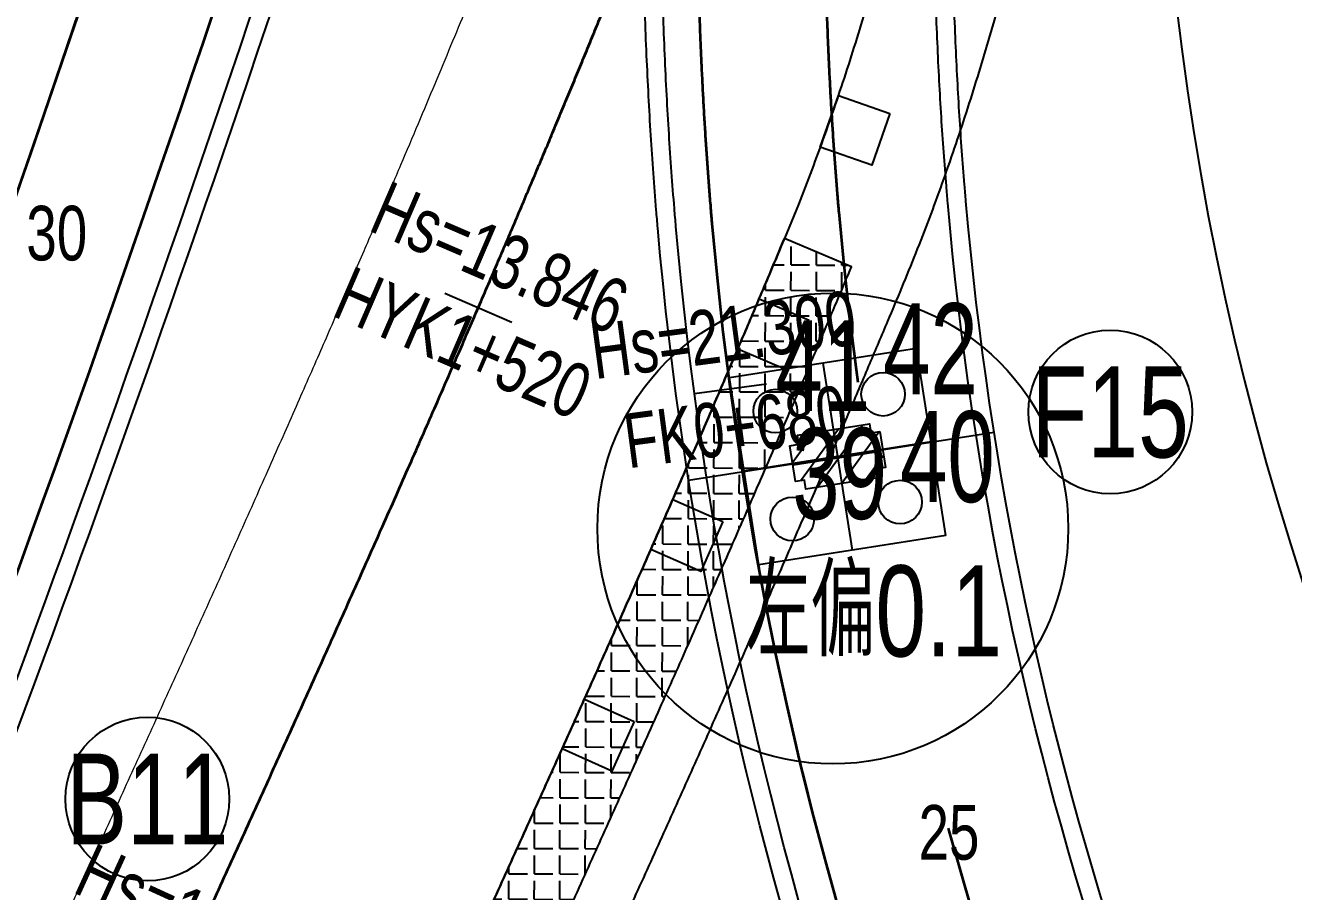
# Model space of a CAD drawing. Extents: x 0 to 558779, y 0 to 2762081.
# Drawn here: x 519957.03 to 519991.89, y 2757747.26 to 2757771.06 of the extents above; entities that cross this region are included whole.
import ezdxf
from ezdxf.enums import TextEntityAlignment as Align

# ---------------------------------------------------------------- set-up
doc = ezdxf.new("R2010")
doc.units = 0
doc.header["$LTSCALE"] = 20
doc.linetypes.add('CENTER', pattern=[2, 1.25, -0.25, 0.25, -0.25])
doc.linetypes.add('HIDDEN', pattern=[0.375, 0.25, -0.125])
for name, color, linetype in [('B-标线', 8, 'Continuous'), ('DL-中心线', 10, 'Continuous'), ('DL-人行道边线', 1, 'Continuous'), ('DL-树池', 110, 'Continuous'), ('DL-非机动车道边线', 6, 'Continuous'), ('FD-公交车站', 11, 'Continuous'), ('L-洛秀互通匝道边线', 140, 'Continuous'), ('L-辅路绿化带', 3, 'Continuous'), ('QL-分孔线', 4, 'Continuous'), ('QL-墩号', 6, 'Continuous'), ('QL-桥墩', 191, 'Continuous'), ('QL-桥跨数值', 6, 'Continuous'), ('XW_B', 7, 'Continuous'), ('XW_F', 7, 'Continuous'), ('XW_HY-海江大道右辅路', 7, 'Continuous'), ('YD-G2', 96, 'Continuous'), ('桩号-F', 7, 'Continuous'), ('桩号-HY-海江大道右辅路', 7, 'Continuous'), ('设计高-F', 7, 'Continuous'), ('设计高-HY-海江大道右辅路', 7, 'Continuous'), ('设计高-地面高-F', 7, 'Continuous'), ('设计高-地面高-HY-海江大道右辅路', 7, 'Continuous')]:
    doc.layers.add(name, color=color, linetype=linetype)
doc.layers.add('偏心', color=4, linetype='Continuous', plot=False)
doc.layers.add('坐标标注', color=6, linetype='Continuous', plot=False)
doc.styles.get("Standard").update_dxf_attribs({"font": 'fsdb_e.shx', "width": 0.7, "bigfont": 'hzdx.shx'})
pattern_1 = [(0, (0, 0), (0, 6.985), [5.08, -1.905]), (90, (0, 0), (-6.985, 4e-16), [5.08, -1.905])]

# ---------------------------------------------------------------- blocks, each defined once
blk = doc.blocks.new('shuchi01')
at = {"layer": 'DL-树池', "color": 3}
blk.add_lwpolyline([(-0.75, 1.5), (0.75, 1.5), (0.75, 0), (-0.75, 0)], close=True, dxfattribs=at)
blk = doc.blocks.new('(9-2)8.5m花瓶墩双排桩4根1.2')
h = blk.add_hatch()
h.set_pattern_fill('ANGLE', color=256)
h.set_pattern_definition(pattern_1)
h.paths.add_polyline_path([(-1.250000000000007, -0.5000000002329471), (-1.249999999999985, 0.4999999997671694), (-0.9999999999999928, 0.4999999997671694), (-0.9999999999999928, 0.7499999997671694), (1.000000000000007, 0.7499999997671694), (1.000000000000007, 0.4999999997671694), (1.250000000000007, 0.4999999997671694), (1.249999999999985, -0.5000000002328308), (0.9999999999999856, -0.5000000002328308), (0.9999999999999856, -0.7500000002328308), (-1.000000000000014, -0.7500000002329471), (-1.000000000000014, -0.5000000002329471)])
h = blk.add_hatch()
h.set_pattern_fill('ANGLE', color=256)
h.set_pattern_definition(pattern_1)
h.paths.add_polyline_path([(-1.250000000000007, -0.5000000002329471), (-1.249999999999985, 0.4999999997671694), (-0.9999999999999928, 0.4999999997671694), (-0.9999999999999928, 0.7499999997671694), (1.000000000000007, 0.7499999997671694), (1.000000000000007, 0.4999999997671694), (1.250000000000007, 0.4999999997671694), (1.249999999999985, -0.5000000002328308), (0.9999999999999856, -0.5000000002328308), (0.9999999999999856, -0.7500000002328308), (-1.000000000000014, -0.7500000002329471), (-1.000000000000014, -0.5000000002329471)])
h = blk.add_hatch()
h.set_pattern_fill('ANSI31', color=3, scale=0.15)
h.set_pattern_definition([(45, (0, 0), (-0.3367596045400932, 0.3367596045400933), [])])
h.paths.add_polyline_path([(-1.250000000000007, -0.5000000002329471), (-1.249999999999985, 0.4999999997671694), (-0.9999999999999928, 0.4999999997671694), (-0.9999999999999928, 0.7499999997671694), (1.000000000000007, 0.7499999997671694), (1.000000000000007, 0.4999999997671694), (1.250000000000007, 0.4999999997671694), (1.249999999999985, -0.5000000002328308), (0.9999999999999856, -0.5000000002328308), (0.9999999999999856, -0.7500000002328308), (-1.000000000000014, -0.7500000002329471), (-1.000000000000014, -0.5000000002329471)])
at = {"layer": 'QL-桥墩', "color": 1}
for p, q in [((-2.599999999802093, 2.59999999962747), (2.599999999976716, 2.59999999962747)), ((-2.599999999802093, 2.59999999962747), (-2.599999999802093, -2.600000000093132)), ((2.599999999976716, 2.59999999962747), (2.600000000034924, -2.600000000093132)), ((-2.599999999802093, -2.600000000093132), (2.600000000034924, -2.600000000093132))]:
    blk.add_line(p, q, dxfattribs=at)
at = {"layer": 'QL-桥墩', "color": 3, "linetype": 'CENTER'}
for p, q in [((0, 2.59999999962747), (0, -2.59999999962747)), ((-2.600000000093132, -4.656613e-10), (2.600000000093132, 0))]:
    blk.add_line(p, q, dxfattribs=at)
at = {"layer": 'QL-桥墩', "color": 1}
blk.add_lwpolyline([(-1.250000000000007, -0.5000000002329471), (-1.249999999999985, 0.4999999997671694), (-0.9999999999999928, 0.4999999997671694), (-0.9999999999999928, 0.7499999997671694), (1.000000000000007, 0.7499999997671694), (1.000000000000007, 0.4999999997671694), (1.250000000000007, 0.4999999997671694), (1.249999999999985, -0.5000000002328308), (0.9999999999999856, -0.5000000002328308), (0.9999999999999856, -0.7500000002328308), (-1.000000000000014, -0.7500000002328308), (-1.000000000000014, -0.5000000002329471)], close=True, dxfattribs=at)
at = {"layer": 'QL-桥墩', "color": 3, "ltscale": 0.1}
for centre in [(-1.500000000174622, 1.5), (1.499999999941792, 1.499999999534338), (-1.499999999941792, -1.5), (1.500000000116415, -1.5)]:
    blk.add_circle(centre, 0.6000000000008185, dxfattribs=at)

msp = doc.modelspace()

# ---------------------------------------------------------------- hatches: boundary and pattern name
at = {"layer": 'FD-公交车站'}
h = msp.add_hatch(dxfattribs=at)
h.set_pattern_fill('ANGLE', color=256, scale=0.1, angle=-0.2364279104251564, style=0)
h.set_pattern_definition([(359.7635720895748, (0, 0), (0.0028823139883414, 0.6984940531357963), [0.508, -0.1904999999999999]), (89.76357208957486, (0, 0), (-0.6984940531357963, 0.0028823139883414), [0.508, -0.1904999999999999])])
edge = h.paths.add_edge_path()
edge.add_line((519963.5075623024, 2757733.048620047), (519965.3262684288, 2757732.216569553))
edge.add_arc((522763.1381805263, 2756452.20903124), 3076.714285339623, 155.4116691403551, 155.4157598638226, ccw=False)
edge.add_arc((523885.4999454962, 2755938.628170929), 4311.000002483107, 155.3858801570898, 155.4116691525015, ccw=False)
edge.add_arc((526503.80440172, 2754739.094205258), 7190.999995586779, 155.3704067479524, 155.3858801451968, ccw=False)
edge.add_arc((539593.7065007893, 2748737.889063462), 21590.99999965439, 155.3652489457414, 155.3704067448233, ccw=False)
edge.add_arc((508179.8375707919, 2763143.47718665), 12968.40002919441, 335.364676047043, 335.3732723788465)
edge.add_arc((516033.4135240956, 2759543.396939591), 4328.999989864437, 335.3732721919207, 335.3990611873267)
edge.add_arc((517604.5617242862, 2758824.037990564), 2601.000000134114, 335.3990611953692, 335.4420428543798)
edge.add_arc((518278.1420431986, 2758516.246510708), 1860.428571372748, 335.4420428484036, 335.5022171710227)
edge.add_arc((518652.5327109765, 2758345.64434994), 1448.9999999558, 335.5022171714418, 335.5795841576763)
edge.add_arc((518890.9276966565, 2758237.401146706), 1187.181818303672, 335.5795841544559, 335.6741438042728)
edge.add_arc((519056.0938301411, 2758162.736028755), 1005.923076476098, 335.6741438040091, 335.7858961174331)
edge.add_arc((519177.3222252028, 2758108.217954963), 873.0000004536813, 335.7858961222321, 335.9148410992579)
edge.add_arc((519270.1198829116, 2758066.736399926), 771.3529410546256, 335.9148411069443, 336.0609787476012)
edge.add_arc((519341.8072867625, 2758034.908646832), 692.9176828175031, 336.0611178554539, 336.2158518278977)
edge.add_arc((519396.549460025, 2758010.779956891), 633.0937811931051, 336.216067481209, 336.3708014536734)
edge.add_arc((519439.0874764916, 2757992.168005952), 586.6622449274854, 336.3709559987832, 336.5256899712286)
edge.add_arc((519473.3838763816, 2757977.272578409), 549.2708447693086, 336.5258057288419, 336.6805397013411)
edge.add_arc((519501.8071963224, 2757965.019230615), 518.3187907516898, 336.6806296622849, 336.8353636347541)
edge.add_arc((519525.8696870464, 2757954.722937549), 492.1459592209198, 336.8354355191707, 336.990169491594)
edge.add_arc((519546.588510741, 2757945.923599057), 469.6360055793393, 336.9902283307466, 337.1449623032281)
edge.add_arc((519564.676396568, 2757938.299281156), 450.0068986969565, 337.1450112641593, 337.2711163073359)
edge.add_line((519979.73730349, 2757764.429639124), (519977.892616628, 2757765.202381242))
edge.add_arc((519564.6771124261, 2757938.298980314), 448.0061221934542, 337.1450113782456, 337.2711164214571, ccw=False)
edge.add_arc((519546.5892112024, 2757945.923302703), 467.6352450066392, 336.99022845666366, 337.14496242913685, ccw=False)
edge.add_arc((519525.8705419032, 2757954.722573162), 490.1450299438106, 336.83543566419524, 336.99016963665747, ccw=False)
edge.add_arc((519501.8082647951, 2757965.018771778), 516.3176279263297, 336.6806298326317, 336.83536380508866, ccw=False)
edge.add_arc((519473.3852495247, 2757977.271984235), 547.2693485876061, 336.5258059452939, 336.6805399178145, ccw=False)
edge.add_arc((519439.0893077105, 2757992.167207756), 584.6602473110842, 336.3709562625983, 336.5256902350607, ccw=False)
edge.add_arc((519396.5520122722, 2758010.778836233), 631.0909937520044, 336.2160678189217, 336.3708017913645, ccw=False)
edge.add_arc((519341.8089309834, 2758034.90791949), 690.9158849065013, 336.0611180602128, 336.2158520326553, ccw=False)
edge.add_arc((519270.1198827447, 2758066.736399916), 769.3529412028079, 335.91484111270313, 336.0609787533394, ccw=False)
edge.add_arc((519177.3222254229, 2758108.21795494), 871.0000002436168, 335.7858961176775, 335.9148410946986, ccw=False)
edge.add_arc((519056.0938301342, 2758162.736028769), 1003.923076488541, 335.6741438033926, 335.7858961168226, ccw=False)
edge.add_arc((518890.9276969186, 2758237.401146697), 1185.181818061184, 335.579584149618, 335.67414379943955, ccw=False)
edge.add_arc((518652.5327109665, 2758345.644349919), 1446.999999956082, 335.50221717237343, 335.5795841586094, ccw=False)
edge.add_arc((518278.1420427277, 2758516.246510759), 1858.428571822357, 335.44204285299304, 335.50221717561453, ccw=False)
edge.add_arc((517604.5617249215, 2758824.037990363), 2598.999999472712, 335.3990611935811, 335.44204285259167, ccw=False)
edge.add_arc((516033.4135106204, 2759543.396945613), 4327.000004623387, 335.3732721937016, 335.3990611891081, ccw=False)
edge.add_arc((508179.7164078373, 2763143.532737943), 12966.53331988309, 335.36467600615765, 335.3732723379602, ccw=False)
edge.add_arc((539593.7065001715, 2748737.889061468), 21592.99999992391, 155.3652489402488, 155.3704067393302)
edge.add_arc((526503.8044018835, 2754739.094205184), 7192.999995766475, 155.3704067479572, 155.3858801452037)
edge.add_arc((523885.4999445872, 2755938.628171591), 4313.000001380948, 155.3858801600588, 155.4116691554749)
edge.add_arc((522763.138181406, 2756452.209033162), 3078.714285339814, 155.4116691796953, 155.4157599031693)

# ---------------------------------------------------------------- linework, layer by layer
at = {"layer": 'B-标线', "linetype": 'HIDDEN', "lineweight": 35, "ltscale": 5, "flags": 128}
for points in [[(520609.6655267543, 2757632.942386146), (520351.860715672, 2757657.356657926, 0.0142954931674204), (520266.2910289073, 2757662.997860127), (520121.2049930767, 2757668.403500205, -0.0003858024882772), (520115.6533972667, 2757668.613202279, -0.0011574079242256), (520110.1024795331, 2757668.840037702, -0.0019290147383579), (520104.5530765753, 2757669.101133095, -0.0027006238494708), (520099.0063422267, 2757669.413599177, -0.0034722361763719), (520093.4639056846, 2757669.794516697, -0.004243852637884), (520087.9280291903, 2757670.26091504, -0.0050154741528497), (520082.4017647275, 2757670.829741073, -0.0057871016401356), (520076.8891090991, 2757671.517815843, -0.0065587360186369), (520071.3951564812, 2757672.341776764, -0.0069445560792568), (520066.1996699292, 2757673.265194466, -0.0069445560792568), (520061.4839543831, 2757674.239366822, -0.0069445560792568), (520057.145816241, 2757675.26207025, -0.0069445560792568), (520053.116621802, 2757676.33098242, -0.0069445560792568), (520049.3477218264, 2757677.44382767, -0.0069445560792568), (520045.8032062448, 2757678.598425422, -0.0069445560792568), (520042.4557171294, 2757679.792701573, -0.0069445560792568), (520039.2838764889, 2757681.024685468, -0.0069445560792568), (520036.2706274535, 2757682.292501594, -0.0069445560792568), (520033.4021213161, 2757683.594359822, -0.0069445560792568), (520030.6669458304, 2757684.928545804, -0.0069445560792568), (520028.0555750342, 2757686.293412147, -0.0069445560792568), (520025.5599675548, 2757687.687370587, -0.0034722361763719), (520024.3533928118, 2757688.394777471, -0.2411716790377774), (519975.9078850426, 2757765.623604524, -0.0012152783760594), (519975.8665642704, 2757766.111391615, -0.0024305603418171), (519975.7894022681, 2757767.108924404, -0.0024305603418171), (519975.7198663742, 2757768.137896793, -0.0024305603418171), (519975.6583859861, 2757769.201280887, -0.0024305603418171), (519975.605452934, 2757770.302577425, -0.0024305603418171), (519975.5616367919, 2757771.445956139, -0.0024305603418171), (519975.5276055686, 2757772.636447924, -0.0024305603418171), (519975.5041543424, 2757773.880214289, -0.0024305603418171), (519975.4922459954, 2757775.184935856, -0.0024305603418171), (519975.493071088, 2757776.560391213, -0.0024305603418171), (519975.5081394032, 2757778.019354284, -0.0024305603418171), (519975.5394268429, 2757779.579054773, -0.0024305603418171), (519975.5896259424, 2757781.263704881, -0.0024305603418171), (519975.6626083313, 2757783.10923305, -0.0022955287234048), (519975.7578202559, 2757785.051338175, -0.0020254657327883), (519975.8698121279, 2757786.99254948, -0.0017554030376208), (519975.9964796569, 2757788.932859764, -0.001485340598509), (519976.1357206035, 2757790.872309435, -0.0012152783760594), (519976.2854349636, 2757792.81097969, -0.0009452163308787), (519976.4435249318, 2757794.748985688, -0.0006751544235736), (519976.6078946816, 2757796.686469747, -0.0004050926147512), (519976.7764499998, 2757798.623594541, -0.0001350308650182), (519976.9470978088, 2757800.560536312, -2.25051440367e-05), (519977.118152467, 2757802.497442221, -6.75154322014e-05), (519977.2895558447, 2757804.434317296, -0.0001125257206395), (519977.4616566448, 2757806.371130516, -0.0001575360095337), (519977.6348035365, 2757808.307850482, -0.0002025462990661), (519977.8093451386, 2757810.24444523, -0.0002475565894192), (519977.9856300011, 2757812.180882045, -0.0002925668807754), (519978.1640065873, 2757814.117127267, -0.0003375771733171), (519978.3448232545, 2757816.053146108, -0.0003825874672265), (519978.5284282338, 2757817.988902465, -0.0004050926147512), (519978.7057290286, 2757819.827350507, -0.0004050926147512), (519978.8702415201, 2757821.504706562, -0.0004050926147512), (519979.0250333045, 2757823.057028262, -0.0004050926147512), (519979.1721601392, 2757824.508637816, -0.0004050926147512), (519979.3130768965, 2757825.876861144, -0.0004050926147512), (519979.4488563536, 2757827.174558009, -0.0004050926147512), (519979.580315327, 2757828.411584736, -0.0004050926147512), (519979.70809198, 2757829.595693177, -0.0004050926147512), (519979.8326955652, 2757830.733110739, -0.0004050926147512), (519979.9545397215, 2757831.828929741, -0.0004050926147512), (519980.0739655126, 2757832.887377538, -0.0004050926147512), (519980.1912578159, 2757833.912009216, -0.0004050926147512), (519980.3066572624, 2757834.905848376, -0.0002025462990661), (519980.3637124954, 2757835.3920467, -0.0425986576840793), (520000.8749505544, 2757935.361123581)], [(520609.9955025319, 2757636.426796568), (520352.1906914495, 2757660.841068348, 0.0142954931674129), (520266.4213420827, 2757666.495433354), (520121.335306252, 2757671.901073432, -0.0003858024882766), (520115.7882082409, 2757672.11060503, -0.001157407924223), (520110.2534806839, 2757672.33677885, -0.0019290147383588), (520104.7310539899, 2757672.596605029, -0.0027006238494536), (520099.2220682497, 2757672.906944605, -0.0034722361763907), (520093.7281280264, 2757673.284529097, -0.004243852637915), (520088.2514546544, 2757673.745939569, -0.0050154741528559), (520082.7950360333, 2757674.307576274, -0.0057871016401582), (520077.3627732975, 2757674.985616619, -0.0065587360187149), (520071.9596235064, 2757675.795959297, -0.0069445560793792), (520066.8599427767, 2757676.702350233, -0.0069445560792417), (520062.2395694713, 2757677.656828723, -0.0069445560792471), (520057.9961511051, 2757678.657203623, -0.0069445560792128), (520054.0609956497, 2757679.701169067, -0.0069445560794058), (520050.3853894883, 2757680.786468217, -0.0069445560792802), (520046.9333554728, 2757681.910941494, -0.006944556079088), (520043.6774674433, 2757683.072537876, -0.0069445560793514), (520040.5962788172, 2757684.269311814, -0.0069445560788217), (520037.6726642282, 2757685.499414888, -0.0069445560794904), (520034.8927068451, 2757686.761086016, -0.0069445560793021), (520032.2449268635, 2757688.05264181, -0.0069445560789575), (520029.7197314632, 2757689.372467746, -0.0069445560788701), (520027.3090132219, 2757690.719010284, -0.0034722361763119), (520026.1445302901, 2757691.401740479, -0.2411716790375909), (519979.3946643127, 2757765.927529387, -0.0012152783755956), (519979.3547813876, 2757766.398343427, -0.0024305603412875), (519979.2802488825, 2757767.361886686, -0.0024305603425808), (519979.2130076527, 2757768.35690366, -0.0024305603420985), (519979.1534916897, 2757769.386310939, -0.0024305603416005), (519979.1021926242, 2757770.453612323, -0.0024305603412006), (519979.0596798571, 2757771.56298056, -0.0024305603415051), (519979.0266212499, 2757772.7194495, -0.0024305603415742), (519979.0038117561, 2757773.929183516, -0.0024305603418798), (519978.9922141512, 2757775.199865946, -0.0024305603421658), (519978.993018899, 2757776.541277879, -0.0024305603422102), (519979.0077356843, 2757777.966195378, -0.0024305603414892), (519979.0383402842, 2757779.491849666, -0.0024305603420934), (519979.0875250347, 2757781.142453328, -0.0024305603419975), (519979.1591611854, 2757782.953932895, -0.0022955287237497), (519979.252798102, 2757784.863908574, -0.0020254657330813), (519979.3631567591, 2757786.776810548, -0.0017554030374892), (519979.4882233513, 2757788.692597465, -0.0014853405983559), (519979.6259751935, 2757790.611305799, -0.0012152783758832), (519979.7743795529, 2757792.533012689, -0.0009452163309786), (519979.931393631, 2757794.45782948, -0.0006751544236636), (519980.0949643612, 2757796.385895214, -0.000405092614799), (519980.2630280596, 2757798.317370061, -0.0001350308650087), (519980.433509961, 2757800.252428695, -2.25051440357e-05), (519980.6045692415, 2757802.189386911, -6.7515432189e-05), (519980.7758892982, 2757804.12532045, -0.0001125257206332), (519980.9478506647, 2757806.060564492, -0.0001575360095229), (519981.1208011631, 2757807.995087716, -0.0002025462990549), (519981.2950882254, 2757809.928858263, -0.0002475565894369), (519981.4710588762, 2757811.861843559, -0.0002925668807583), (519981.6490597156, 2757813.794010115, -0.0003375771733136), (519981.8294368978, 2757815.725323356, -0.0003825874672698), (519982.0125361133, 2757817.65574742, -0.0004050926147197), (519982.1892920032, 2757819.48854525, -0.0004050926148263), (519982.3532501515, 2757821.160249201, -0.0004050926148144), (519982.5074786498, 2757822.706921968, -0.0004050926147488), (519982.6540331807, 2757824.152884921, -0.0004050926147412), (519982.7943685761, 2757825.515463521, -0.0004050926147867), (519982.9295575893, 2757826.807517265, -0.0004050926147415), (519983.0604170223, 2757828.038902311, -0.0004050926147371), (519983.1875850297, 2757829.217370408, -0.0004050926147824), (519983.3115708579, 2757830.349148895, -0.0004050926147083), (519983.4327881422, 2757831.439330045, -0.0004050926146768), (519983.5515779444, 2757832.492141186, -0.0004050926146908), (519983.6682251405, 2757833.511137387, -0.0004050926147577), (519983.7829703609, 2757834.499342237, -0.0002025462990344), (519983.8396938712, 2757834.982713736, -0.0425986576840995), (520004.231282652, 2757934.368634362, -0.0425986576840995)]]:
    msp.add_lwpolyline(points, format="xyb", dxfattribs=at)
at = {"layer": 'B-标线', "lineweight": 35, "flags": 128}
for points in [[(519860.7566485584, 2757530.995236532, 0.0434382827488778), (519909.9122014295, 2757644.363115183, -0.0210821950738556), (519939.5820597885, 2757722.133353791, 0.054969024401623), (519981.8948120178, 2757860.488835324, -0.0251421008642026), (519996.0672290034, 2757919.102699965)], [(519857.6779090053, 2757532.659977581, 0.0434382827488476), (519906.5924237154, 2757645.471752151, -0.0210821950738416), (519936.367441066, 2757723.517632111, 0.0549690244016316), (519978.4558074881, 2757861.139410333, -0.0251421008642374)], [(519863.8353881118, 2757529.330495483, 0.0434382827489078), (519913.2319791437, 2757643.254478215, -0.0210821950738697), (519942.796678511, 2757720.749075471, 0.0460083429799406), (519980.5089303465, 2757836.614403626, 0.0460083429799406)]]:
    msp.add_lwpolyline(points, format="xyb", dxfattribs=at)
at = {"layer": 'DL-中心线', "linetype": 'CENTER', "lineweight": 35, "ltscale": 5, "flags": 128}
for points in [[(519363.5273810544, 2756865.284840869, -0.064030503402998), (519480.7438330442, 2757085.351303598, -0.0528812578532705), (519557.500512398, 2757172.344059772), (519677.8405108926, 2757282.703608969, 0.0308214522595387), (519737.6746401221, 2757344.779759813, -0.0161285652514949), (519785.3897440073, 2757397.284793174, 0.1076188396310951), (519897.596453659, 2757578.066884262), (519932.4024111663, 2757676.128120687, -0.014927610241384), (519945.3856673033, 2757709.510518174, -0.0002025462990661), (519945.5768338203, 2757709.961183763, -0.0004050926147512), (519945.9686640429, 2757710.88178269, -0.0004050926147512), (519946.3740963722, 2757711.830071774, -0.0004050926147512), (519946.7944188536, 2757712.808797103, -0.0004050926147512), (519947.2311442526, 2757713.821188436, -0.0004050926147512), (519947.686069386, 2757714.871087425, -0.0004050926147512), (519948.1613562953, 2757715.963123151, -0.0004050926147512), (519948.6596459816, 2757717.102958214, -0.0004050926147512), (519949.1842222628, 2757718.297643504, -0.0004050926147512), (519949.7392557495, 2757719.556146756, -0.0004050926147512), (519950.3301817989, 2757720.890171871, -0.0004050926147512), (519950.9643151758, 2757722.315492191, -0.0004050926147512), (519951.6519127407, 2757723.854257048, -0.0004050926147512), (519952.4081629463, 2757725.539312657, -0.0003825874672265), (519953.2071173521, 2757727.312032407, -0.0003375771733171), (519954.0086242454, 2757729.083599602, -0.0002925668807754), (519954.812363202, 2757730.854155293, -0.0002475565894192), (519955.6180143396, 2757732.623841743, -0.0002025462990661), (519956.4252582435, 2757734.392802249, -0.0001575360095337), (519957.2337758892, 2757736.161180966, -0.0001125257206395), (519958.0432485664, 2757737.929122741, -6.75154322014e-05), (519958.8533578, 2757739.696772934, -2.25051440367e-05), (519959.6637852725, 2757741.46427725, 3.75085734058e-05), (519960.4741773861, 2757743.231797777, 0.0001125257206395), (519961.2840390799, 2757744.999561384, 0.0001875428691398), (519962.092839715, 2757746.767810673, 0.0002625600197509), (519962.9000482163, 2757748.536787295, 0.0003375771733171), (519963.7051328552, 2757750.306731459, 0.0004125943306828), (519964.5075610355, 2757752.077881469, 0.0004876114926923), (519965.3067990823, 2757753.850473227, 0.0005626286601899), (519966.1023120331, 2757755.624739765, 0.0006376458340199999), (519966.8935634353, 2757757.400910749, 0.0006751544235736), (519967.6407163718, 2757759.090019372, 0.0006751544235736), (519968.3183375526, 2757760.633203135, 0.0006751544235736), (519968.9416841033, 2757762.063273513, 0.0006751544235736), (519969.5210670467, 2757763.402351994, 0.0006751544235736), (519970.0638452667, 2757764.66618888, 0.0006751544235736), (519970.5754909472, 2757765.866468536, 0.0006751544235736), (519971.0602060335, 2757767.012141817, 0.0006751544235736), (519971.5213014188, 2757768.110244803, 0.0006751544235736), (519971.9614417999, 2757769.166426937, 0.0006751544235736), (519972.3828101779, 2757770.185305487, 0.0006751544235736), (519972.7872220786, 2757771.17071141, 0.0006751544235736), (519973.1762070972, 2757772.125864697, 0.0006751544235736), (519973.5510685241, 2757773.053502465, 0.0003375771733171), (519973.7335594746, 2757773.507750349, 0.0402701393381121), (519990.8888914162, 2757828.802765517, 0.0003375771733171), (519990.9955604457, 2757829.280537225, 0.0006751544235736), (519991.2115886461, 2757830.257453155, 0.0006751544235736), (519991.4315477879, 2757831.265046884, 0.0006751544235736), (519991.6559127095, 2757832.306312556, 0.0006751544235736), (519991.8852450037, 2757833.384770488, 0.0006751544235736), (519992.1202163605, 2757834.50460651, 0.0006751544235736), (519992.3616405946, 2757835.670862682, 0.0006751544235736), (519992.6105186456, 2757836.889704632, 0.0006751544235736), (519992.8681035971, 2757838.168806874, 0.0006751544235736), (519993.1359977572, 2757839.517926806, 0.0006751544235736), (519993.4163034783, 2757840.949794285, 0.0006751544235736), (519993.7118691313, 2757842.481559003, 0.0006751544235736), (519994.0267155826, 2757844.137293977, 0.0006751544235736), (519994.3668369115, 2757845.95268455, 0.0006376458340199999), (519994.7198828032, 2757847.864809218, 0.0005626286601899), (519995.0683375546, 2757849.777775994, 0.0004876114926923), (519995.4127734097, 2757851.691470573, 0.0004125943306828), (519995.7537632859, 2757853.605782262, 0.0003375771733171), (519996.0918806682, 2757855.52060347, 0.0002625600197509), (519996.4276995067, 2757857.43582919, 0.0001875428691398), (519996.7617941197, 2757859.351356482, 0.0001125257206395), (519997.0947390985, 2757861.267083962, 3.75085734058e-05), (519997.4271092152, 2757863.182911275, -2.25051440367e-05), (519997.7594410066, 2757865.098745238, -6.75154322014e-05), (519998.0921177207, 2757867.014519332, -0.0001125257206395), (519998.4254842479, 2757868.930173501, -0.0001575360095337), (519998.7598854133, 2757870.845647314, -0.0002025462990661), (519999.0956659447, 2757872.760879787, -0.0002475565894192), (519999.4331704387, 2757874.675809187, -0.0002925668807754), (519999.7727433264, 2757876.59037285, -0.0003375771733171), (520000.114728839, 2757878.504506997, -0.0003825874672265), (520000.4594709718, 2757880.418146545, -0.0004050926147512), (520000.7897985009, 2757882.235345077, -0.0004050926147512), (520001.093919315, 2757883.893083966, -0.0004050926147512), (520001.3779037707, 2757885.427038328, -0.0004050926147512), (520001.6458331448, 2757886.861273473, -0.0004050926147512), (520001.9006052216, 2757888.212933118, -0.0004050926147512), (520002.144363771, 2757889.49474238, -0.0004050926147512), (520002.3787464868, 2757890.716454837, -0.0004050926147512), (520002.6050371561, 2757891.885741888, -0.0004050926147512), (520002.8242637008, 2757893.008766592, -0.0004050926147512), (520003.0372638996, 2757894.090568884, -0.0004050926147512), (520003.2447309214, 2757895.135332826, -0.0004050926147512), (520003.4472457609, 2757896.146577258, -0.0004050926147512), (520003.6453009023, 2757897.127295091, -0.0002025462990661), (520003.7427902162, 2757897.607024123, -0.0205644065657804), (520015.5661450022, 2757945.502989494), (520034.389390304, 2758010.197369377, -0.0139814833324028), (520060.0633140378, 2758090.043763413), (520086.942384357, 2758166.257196263, 0.0147938106765208), (520122.9792987017, 2758278.960564577, -0.0147938106759421), (520159.0162130429, 2758391.663932884), (520173.5261706288, 2758432.805745641)], [(519647.6745717161, 2757568.166041617, -0.0011574079242256), (519648.227547545, 2757567.534791465, -0.0023148189493666), (519649.3487141022, 2757566.236801732, -0.0023148189493666), (519650.4919624993, 2757564.888200945, -0.0023148189493666), (519651.6597747704, 2757563.484473603, -0.0023148189493666), (519652.8550919154, 2757562.020315297, -0.0023148189493666), (519654.0814374023, 2757560.489424526, -0.0023148189493666), (519655.3430866064, 2757558.884217938, -0.0023148189493666), (519656.6453048849, 2757557.195431423, -0.0023148189493666), (519657.9946915353, 2757555.411545543, -0.0023148189493666), (519659.3996933663, 2757553.517930215, -0.0023148189493666), (519660.8714025193, 2757551.495520035, -0.0023148189493666), (519662.4248575936, 2757549.318660491, -0.0023148189493666), (519664.0812994762, 2757546.951385259, -0.0023148189493666), (519665.8724064789, 2757544.340448674, -0.0021862174748025), (519667.7331889879, 2757541.574851317, -0.0019290147383579), (519669.5711479079, 2757538.794030758, -0.0016718122571332), (519671.3890339765, 2757536.000044372, -0.0014146099970989), (519673.1896396439, 2757533.194888283, -0.0011574079242256), (519674.9757925243, 2757530.380505733, -0.0009002060044837), (519676.7503491183, 2757527.558795617, -0.000643004203844), (519678.5161887593, 2757524.731621173, -0.0003858024882772), (519680.2762077453, 2757521.900818804, -0.0001286008237542), (519682.0333136074, 2757519.068206963, 0.0002893518599271), (519683.7910264721, 2757516.235971932, 0.0008680557735882), (519685.5552899335, 2757513.407814527, 0.00144676026867), (519687.3326261748, 2757510.587857807, 0.0020254657327883), (519689.129500028, 2757507.780315357, 0.0026041725535611), (519690.952288991, 2757504.989535725, 0.0031828811186105), (519692.8072516929, 2757502.220045822, 0.0037615918155628), (519694.7004943133, 2757499.476592927, 0.0043403050320503), (519696.6379344901, 2757496.764184862, 0.0049190211557119), (519698.6252622761, 2757494.088127905, 0.0052083804288723), (519700.5641122967, 2757491.585005109, 0.0052083804288723), (519702.3806164139, 2757489.338260306, 0.0052083804288723), (519704.1049828604, 2757487.294173003, 0.0052083804288723), (519705.7572432091, 2757485.416428367, 0.0052083804288723), (519707.3514080776, 2757483.679106822, 0.0052083804288723), (519708.8976738551, 2757482.062935391, 0.0052083804288723), (519710.4036915977, 2757480.553117224, 0.0052083804288723), (519711.8753426892, 2757479.137995681, 0.0052083804288723), (519713.3172366093, 2757477.808191164, 0.0052083804288723), (519714.7330432791, 2757476.556020888, 0.0052083804288723), (519716.1257223873, 2757475.375095793, 0.0052083804288723), (519717.4976861039, 2757474.260032648, 0.0052083804288723), (519718.8509173166, 2757473.20624344, 0.0026041725535612), (519719.5210325606, 2757472.701070724, 0.2794341890542941), (519802.0833912611, 2757464.769133073, 0.0051398478917646), (519803.5696577113, 2757465.504572254, 0.008689911709733), (519806.1039781636, 2757466.847289192, 0.008689911709733), (519808.6660010595, 2757468.320938609, 0.008689911709733), (519811.2568498991, 2757469.933533752, 0.008689911709733), (519813.8781909904, 2757471.694395165, 0.008689911709733), (519816.5323910221, 2757473.614504457, 0.008689911709733), (519819.222734046, 2757475.706986669, 0.008689911709733), (519821.953727476, 2757477.987783443, 0.008689911709733), (519824.731545702, 2757480.476618202, 0.008689911709733), (519827.5646944215, 2757483.198425058, 0.008689911709733), (519830.4650448557, 2757486.185547098, 0.008689911709733), (519833.4495218603, 2757489.481281311, 0.008689911709733), (519836.5430276002, 2757493.145942628, 0.0083045890511641), (519839.6363442149, 2757497.073931083, 0.0075339510171137), (519842.6037294189, 2757501.09795057, 0.0067633219310222), (519845.4548751993, 2757505.205193287, 0.0059927008775365), (519848.2003398336, 2757509.383856539, 0.0052220869413419), (519850.8514123964, 2757513.623066955, 0.0044514792071574), (519853.419990789, 2757517.912792378, 0.0036808767597316), (519855.9184722089, 2757522.243743617, 0.0029102786838381), (519858.3596547393, 2757526.607268018, 0.0021396840642714), (519860.7566485584, 2757530.995236532, 0.0434382827488778), (519909.9122014295, 2757644.363115183, -0.0210821950738556), (519939.5820597885, 2757722.133353791, 0.054969024401623), (519981.8948120178, 2757860.488835324, -0.0251421008642026), (519996.0672290034, 2757919.102699965), (520034.6498859133, 2758049.578887823, -0.0128878505157745), (520058.477191901, 2758123.129921214)], [(520609.6655267543, 2757632.942386146), (520351.860715672, 2757657.356657926, 0.0142954931674204), (520266.2910289073, 2757662.997860127), (520121.2049930767, 2757668.403500205, -0.0003858024882772), (520115.6533972667, 2757668.613202279, -0.0011574079242256), (520110.1024795331, 2757668.840037702, -0.0019290147383579), (520104.5530765753, 2757669.101133095, -0.0027006238494708), (520099.0063422267, 2757669.413599177, -0.0034722361763719), (520093.4639056846, 2757669.794516697, -0.004243852637884), (520087.9280291903, 2757670.26091504, -0.0050154741528497), (520082.4017647275, 2757670.829741073, -0.0057871016401356), (520076.8891090991, 2757671.517815843, -0.0065587360186369), (520071.3951564812, 2757672.341776764, -0.0069445560792568), (520066.1996699292, 2757673.265194466, -0.0069445560792568), (520061.4839543831, 2757674.239366822, -0.0069445560792568), (520057.145816241, 2757675.26207025, -0.0069445560792568), (520053.116621802, 2757676.33098242, -0.0069445560792568), (520049.3477218264, 2757677.44382767, -0.0069445560792568), (520045.8032062448, 2757678.598425422, -0.0069445560792568), (520042.4557171294, 2757679.792701573, -0.0069445560792568), (520039.2838764889, 2757681.024685468, -0.0069445560792568), (520036.2706274535, 2757682.292501594, -0.0069445560792568), (520033.4021213161, 2757683.594359822, -0.0069445560792568), (520030.6669458304, 2757684.928545804, -0.0069445560792568), (520028.0555750342, 2757686.293412147, -0.0069445560792568), (520025.5599675548, 2757687.687370587, -0.0034722361763719), (520024.3533928118, 2757688.394777471, -0.2411716790377774), (519975.9078850426, 2757765.623604524, -0.0012152783760594), (519975.8665642704, 2757766.111391615, -0.0024305603418171), (519975.7894022681, 2757767.108924404, -0.0024305603418171), (519975.7198663742, 2757768.137896793, -0.0024305603418171), (519975.6583859861, 2757769.201280887, -0.0024305603418171), (519975.605452934, 2757770.302577425, -0.0024305603418171), (519975.5616367919, 2757771.445956139, -0.0024305603418171), (519975.5276055686, 2757772.636447924, -0.0024305603418171), (519975.5041543424, 2757773.880214289, -0.0024305603418171), (519975.4922459954, 2757775.184935856, -0.0024305603418171), (519975.493071088, 2757776.560391213, -0.0024305603418171), (519975.5081394032, 2757778.019354284, -0.0024305603418171), (519975.5394268429, 2757779.579054773, -0.0024305603418171), (519975.5896259424, 2757781.263704881, -0.0024305603418171), (519975.6626083313, 2757783.10923305, -0.0022955287234048), (519975.7578202559, 2757785.051338175, -0.0020254657327883), (519975.8698121279, 2757786.99254948, -0.0017554030376208), (519975.9964796569, 2757788.932859764, -0.001485340598509), (519976.1357206035, 2757790.872309435, -0.0012152783760594), (519976.2854349636, 2757792.81097969, -0.0009452163308787), (519976.4435249318, 2757794.748985688, -0.0006751544235736), (519976.6078946816, 2757796.686469747, -0.0004050926147512), (519976.7764499998, 2757798.623594541, -0.0001350308650182), (519976.9470978088, 2757800.560536312, -2.25051440367e-05), (519977.118152467, 2757802.497442221, -6.75154322014e-05), (519977.2895558447, 2757804.434317296, -0.0001125257206395), (519977.4616566448, 2757806.371130516, -0.0001575360095337), (519977.6348035365, 2757808.307850482, -0.0002025462990661), (519977.8093451386, 2757810.24444523, -0.0002475565894192), (519977.9856300011, 2757812.180882045, -0.0002925668807754), (519978.1640065873, 2757814.117127267, -0.0003375771733171), (519978.3448232545, 2757816.053146108, -0.0003825874672265), (519978.5284282338, 2757817.988902465, -0.0004050926147512), (519978.7057290286, 2757819.827350507, -0.0004050926147512), (519978.8702415201, 2757821.504706562, -0.0004050926147512), (519979.0250333045, 2757823.057028262, -0.0004050926147512), (519979.1721601392, 2757824.508637816, -0.0004050926147512), (519979.3130768965, 2757825.876861144, -0.0004050926147512), (519979.4488563536, 2757827.174558009, -0.0004050926147512), (519979.580315327, 2757828.411584736, -0.0004050926147512), (519979.70809198, 2757829.595693177, -0.0004050926147512), (519979.8326955652, 2757830.733110739, -0.0004050926147512), (519979.9545397215, 2757831.828929741, -0.0004050926147512), (519980.0739655126, 2757832.887377538, -0.0004050926147512), (519980.1912578159, 2757833.912009216, -0.0004050926147512), (519980.3066572624, 2757834.905848376, -0.0002025462990661), (519980.3637124954, 2757835.3920467, -0.0425986576840793), (520000.8749505544, 2757935.361123581)]]:
    msp.add_lwpolyline(points, format="xyb", dxfattribs=at)
at = {"layer": 'DL-人行道边线', "flags": 128}
for points in [[(519981.1208234674, 2757763.850094069, 0.0090652651408636), (519981.8779213064, 2757765.755268835, 0.0081568611037288), (519982.5706053959, 2757767.689978146, 0.0072526762541795), (519983.2051174681, 2757769.650575498, 0.006359814060111), (519983.7872636777, 2757771.632021035, 0.0054078824896017), (519984.3233047346, 2757773.629153407, 0.0044625814925005), (519984.8203316529, 2757775.638531077, 0.0035229853550925), (519985.28550438, 2757777.656873985, 0.0025870303883557), (519985.726049117, 2757779.681063383, 0.0016519676340571), (519986.1492560676, 2757781.708142717, 0.0007147415010732), (519986.5624771764, 2757783.735318491, -0.0002276404753544), (519986.9731238575, 2757785.759961106, -0.0011777294971059), (519987.3886647158, 2757787.779605666, -0.002137234290217), (519987.8166232571, 2757789.79195277, -0.00310658269956), (519988.264575591, 2757791.794869271, -0.0040844436909218), (519988.7401481245, 2757793.786389012, -0.0050672213740683), (519989.2510152488, 2757795.76471353, -0.0060485531166127), (519989.8048970167, 2757797.728212751), (519990.1003900524, 2757798.70393076)], [(519973.2657650985, 2757745.965727992, 0.0004125943307188), (519974.0753445486, 2757747.752662555, 0.0004876114926386), (519974.8830004957, 2757749.543923972, 0.0005626286601074), (519975.6881811391, 2757751.339752776, 0.0006376458340989), (519976.4903305638, 2757753.140387227, 0.0006751544234023), (519977.2489648654, 2757754.855451993, 0.0006751544236491), (519977.9380028147, 2757756.424635654, 0.000675154423762), (519978.5726912647, 2757757.880726316, 0.0006751544235713), (519979.1633429175, 2757759.245849133, 0.0006751544235406), (519979.7173175609, 2757760.535756377, 0.0006751544237590001), (519980.2400878865, 2757761.76213351, 0.0006751544236136), (519980.735856135, 2757762.933932024, 0.0005502391260677), (519981.1208198322, 2757763.850085392, 0.0005502391260677)]]:
    msp.add_lwpolyline(points, format="xyb", dxfattribs=at)
at = {"layer": 'DL-非机动车道边线', "flags": 128}
for points in [[(519986.7576706284, 2757799.741343919, 0.0066120719218139), (519986.1851880749, 2757797.804370312, 0.0056251460998409), (519985.6596995304, 2757795.851787138, 0.0046322695102425), (519985.1734628043, 2757793.885139461, 0.0036415770632372), (519984.718780201, 2757791.906141064, 0.0026581174552626), (519984.2880008446, 2757789.916673774, 0.0016843476844215), (519983.8735229985, 2757787.918786766, 0.0007206584639002), (519983.467796374, 2757785.91469584, -0.0002341148199781), (519983.0633244335, 2757783.906782675, -0.0011822205873541), (519982.6526666825, 2757781.89759405, -0.0021265608333386), (519982.228440955, 2757779.889841054, -0.0030702915539988), (519981.7833256879, 2757777.886398255, -0.0040164426802062), (519981.3100621881, 2757775.890302851, -0.0049675347194744), (519980.801456889, 2757773.904753798, -0.0059251789548328), (519980.2503835963, 2757771.933110907, -0.006870556671827), (519979.6499124827, 2757769.979166134, -0.0077688518817305), (519978.9940009448, 2757768.048010464, -0.0086774896311643), (519978.2764551885, 2757766.143499659), (519977.8926190527, 2757765.202387031)], [(519969.269889439, 2757745.634181087, 0.0003375771733641), (519970.078887684, 2757747.412729147, 0.0004125943306472), (519970.8860833776, 2757749.194402193, 0.0004876114926584), (519971.690933358, 2757750.97944039, 0.0005626286600918), (519972.4928914371, 2757752.768081773, 0.0006376458339781), (519973.2914081875, 2757754.560561734, 0.0006751544235473), (519974.0462153792, 2757756.266974479, 0.0006751544235494), (519974.7314477468, 2757757.827491525, 0.0006751544236258), (519975.3623555594, 2757759.27490875, 0.0006751544236846), (519975.9492509725, 2757760.631350115, 0.0006751544236131), (519976.4994934725, 2757761.912567235, 0.0006751544236136), (519977.0185555816, 2757763.130245205, 0.0006751544236729), (519977.5106394413, 2757764.293335305, 0.0005502371071431), (519977.8926166263, 2757765.202381239, 0.0005502371071431)]]:
    msp.add_lwpolyline(points, format="xyb", dxfattribs=at)
at = {"layer": 'FD-公交车站', "flags": 128}
msp.add_lwpolyline([(519971.8999604923, 2757746.585871344, 0.0004125943306215), (519972.7085183326, 2757748.370550971, 0.0004876114926379), (519973.5149717224, 2757750.159145293, 0.0005626286601191), (519974.3187712669, 2757751.951893775, 0.0006376458340604), (519975.119363831, 2757753.749033445, 0.0006751544235448), (519975.8763579428, 2757755.460390202, 0.0006751544236345), (519976.5637649285, 2757757.025859599, 0.0006751544235522), (519977.1968331053, 2757758.478233073, 0.0006751544237864), (519977.785874941, 2757759.839635268, 0.0006751544236552), (519978.3382500944, 2757761.125818173, 0.0006751544234549), (519978.8594311844, 2757762.348467093, 0.0006751544237093), (519979.353620409, 2757763.51653343, 0.0005502371072299), (519979.73730349, 2757764.429639124), (519977.892616628, 2757765.202381242, -0.0005502371073827), (519977.5106394429, 2757764.293335309, -0.0006751544236729), (519977.0185555839, 2757763.130245209, -0.0006751544236252), (519976.4994934749, 2757761.912567239, -0.0006751544236019), (519975.9492509754, 2757760.631350122, -0.0006751544238798), (519975.3623555631, 2757759.274908758, -0.0006751544236258), (519974.7314477516, 2757757.827491536, -0.0006751544235401), (519974.0462153821, 2757756.266974487, -0.0006751544235388), (519973.2914081874, 2757754.560561734, -0.0006376458339704), (519972.4928914372, 2757752.768081772, -0.0005626286600986), (519971.6909333581, 2757750.97944039, -0.0004876114926643), (519970.8860833776, 2757749.194402193, -0.0004125943306421), (519970.078887684, 2757747.412729148, -0.0003375771733641), (519969.269889439, 2757745.634181087, -0.0002625600197591)], format="xyb", dxfattribs=at)
at = {"layer": 'L-洛秀互通匝道边线', "flags": 128}
for points in [[(519856.3587544298, 2757533.374002525, 0.043438510238944), (519905.1696618374, 2757645.946882281, -0.021082195074247), (519934.9897473273, 2757724.110894248, 0.0549690244017581), (519976.9819484034, 2757861.418228194, -0.0251421008644555)], [(519856.7985438164, 2757533.136125878, 0.0434384873648884), (519905.6439157965, 2757645.788505571, -0.0210821950731856), (519935.4489785735, 2757723.913140202, 0.0549690244015069), (519977.4732347648, 2757861.325288907, -0.0251421008641164)], [(519864.7147530321, 2757528.854346692, 0.0434380808979069), (519914.1804870624, 2757642.937724796, -0.0210821950745318), (519943.7151410035, 2757720.353567379, 0.0354440826576562), (519974.7174903329, 2757809.1915655, 0.0354440826576562)], [(519865.1545425885, 2757528.616470359, 0.0434380585015005), (519914.6547410215, 2757642.779348086, -0.0210821950734606), (519944.1743722497, 2757720.155813334, 0.03544408265723401), (519975.2000491556, 2757809.060657201, 0.03544408265723401)], [(520027.935710063, 2757694.408678294, -0.2411715137887152), (519982.8814459725, 2757766.231426832, -0.0012151587720382), (519982.8430021478, 2757766.685250957, -0.0024304447833238), (519982.7710954967, 2757767.614848966, -0.0024305419083014), (519982.7061489312, 2757768.575910528, -0.0024305401324706), (519982.6485973934, 2757769.571340991, -0.0024305253150922), (519982.598932549, 2757770.604641786, -0.002430534573322), (519982.5577231197, 2757771.67999907, -0.0024305270854987)], [(520023.5857363812, 2757687.106094574, -0.2411719196015138), (519974.4135472615, 2757765.493394705, -0.0012153452609229), (519974.3716105003, 2757765.988455749, -0.0024306657848479), (519974.2933251477, 2757767.000511999, -0.002430577116405), (519974.2228058262, 2757768.044036707, -0.0024305787865434), (519974.1604835415, 2757769.121982293, -0.0024305924975388), (519974.1068499767, 2757770.237853584, -0.0024305802241255), (519974.0624753427, 2757771.395806869, -0.0024305880044288)], [(520023.8416298201, 2757687.535650798, -0.2411718619757924), (519974.9116615335, 2757765.536778722, -0.001215407153853), (519974.8699277337, 2757766.029442757, -0.0024306599411209), (519974.7920175212, 2757767.036649468, -0.0024305754969259), (519974.7218260089, 2757768.075323402, -0.0024305770077996), (519974.6597843565, 2757769.148415158, -0.0024305894093015), (519974.6063842415, 2757770.259429457, -0.0024305826003506), (519974.5621957261, 2757771.41252627, -0.0024305779820397)], [(520027.6798091979, 2757693.979126495, -0.2411715606300764), (519982.3833314964, 2757766.188045156, -0.0012150811413484), (519982.3446850889, 2757766.644261826, -0.0024304580185663), (519982.2724031233, 2757767.578711497, -0.0024305438441866), (519982.2071287486, 2757768.544623832, -0.002430542247499), (519982.1492965786, 2757769.544908127, -0.002430534949128), (519982.0993981731, 2757770.583068483, -0.0024305322303861), (519982.0580026504, 2757771.663282238, -0.0024305315312755)], [(519945.7896812322, 2757754.632211793, -1.35009908815e-05), (519946.5882287032, 2757756.404492207, 0.0001928715695245)]]:
    msp.add_lwpolyline(points, format="xyb", dxfattribs=at)
at = {"layer": 'L-辅路绿化带', "lineweight": 0, "flags": 128}
msp.add_lwpolyline([(519955.671784374, 2757741.155399183, -2.25051440374e-05), (519956.4823431657, 2757742.9231899, 3.75085734068e-05), (519957.2925310162, 2757744.690264908, 0.0001125257206444), (519958.1017365717, 2757746.4565963, 0.0001875428691678), (519958.9094450765, 2757748.222457908, 0.0002625600197451), (519959.7151276048, 2757749.988090398, 0.0003375771732586), (519960.5182554408, 2757751.753732615, 0.0004125943307007), (519961.3182998645, 2757753.519621106, 0.0004876114927124), (519962.1147319446, 2757755.285989646, 0.0005626286601813), (519962.9070223313, 2757757.05306876, 0.0006376458338972), (519963.6946410591, 2757758.821085257, 0.0006751544235826), (519964.4379668679, 2757760.501541818, 0.0006751544235), (519965.1117824555, 2757762.03605894, 0.0006751544234541), (519965.7313483754, 2757763.457455895, 0.0006751544235224), (519966.3069750839, 2757764.787852934, 0.0006751544234477), (519966.8460211638, 2757766.042999703, 0.0006751544236589), (519967.3539586299, 2757767.234580201, 0.0006751544236463), (519967.8349893296, 2757768.371545073, 0.0006751544234225), (519968.2924240996, 2757769.46093028, 0.0006751544238024), (519968.7289276062, 2757770.508385203, 0.0006751544235234), (519969.1466828356, 2757771.518527083, 0.0006751544236576)], format="xyb", dxfattribs=at)
at = {"layer": 'QL-分孔线'}
msp.add_line((519975.2575954509, 2757758.569790481), (519983.6548049482, 2757759.887699269), dxfattribs=at)
at = {"layer": 'QL-墩号'}
for centre in [(519986.8479517565, 2757760.440188982), (519960.3864228278, 2757749.80341643)]:
    msp.add_circle(centre, 2.25, dxfattribs=at)
at = {"layer": 'XW_B', "color": 2}
msp.add_arc((519333.3968149137, 2757983.168694111), 660, 336.702333814262, 349.2876405263025, dxfattribs=at)
msp.add_arc((519333.3968149137, 2757983.168694111), 660, 336.702333814262, 349.2876405263025, dxfattribs=at)
at = {"layer": 'XW_F', "color": 6, "flags": 128}
msp.add_lwpolyline([(519975.9078850426, 2757765.623604524, -0.0003256058363392), (519975.8966597554, 2757765.753362203, -0.0006468750902277), (519975.8746965966, 2757766.013126225, -0.0028750079212501), (519975.7833558322, 2757767.192804756, -0.0027750071231001), (519975.7053509539, 2757768.373440544, -0.0026750063804506), (519975.6402193608, 2757769.554856863, -0.0025750056913016), (519975.587495983, 2757770.736892339, -0.002475005053653), (519975.546713636, 2757771.919400422, -0.0023750044655049)], format="xyb", dxfattribs=at)
msp.add_lwpolyline([(519975.9078850426, 2757765.623604524, -0.0003256058363392), (519975.8966597554, 2757765.753362203, -0.0006468750902277), (519975.8746965966, 2757766.013126225, -0.0028750079212501), (519975.7833558322, 2757767.192804756, -0.0027750071231001), (519975.7053509539, 2757768.373440544, -0.0026750063804506), (519975.6402193608, 2757769.554856863, -0.0025750056913016), (519975.587495983, 2757770.736892339, -0.002475005053653), (519975.546713636, 2757771.919400422, -0.0023750044655049)], format="xyb", dxfattribs=at)
at = {"layer": 'XW_F', "color": 2}
msp.add_arc((520075.5301499031, 2757774.307171999), 100, 184.9815916624363, 239.2183613643824, dxfattribs=at)
msp.add_arc((520075.5301499031, 2757774.307171999), 100, 184.9815916624363, 239.2183613643824, dxfattribs=at)
at = {"layer": 'XW_HY-海江大道右辅路', "color": 1, "flags": 128}
msp.add_lwpolyline([(519959.6637852725, 2757741.46427725), (519959.8721930435, 2757741.918772795, 7.22717702852e-05), (519960.8077011635, 2757743.959562966, 0.0001722717718636), (519961.7422110321, 2757746.000810405, 0.0002722717768874), (519962.6749056574, 2757748.042887836, 0.0003722717873566), (519963.6049670528, 2757750.086165808, 0.0004722718052713), (519964.5315757965, 2757752.131011703, 0.0005722718326314), (519965.453910596, 2757754.177788759, 0.0006722718714369999), (519966.3711478612, 2757756.226855073, 0.000772271923688), (519967.2824612878, 2757758.278562613, 0.0008722719913844), (519968.1870214533, 2757760.333256214, 0.0009722720765263), (519969.0839954268, 2757762.391272574, 0.0010722721811137), (519969.9725463956, 2757764.452939241, 0.0011722723071465), (519970.8518333097, 2757766.518573596, 0.0012722724566248), (519971.7210105472, 2757768.588481819, 0.0013722726315486), (519972.5792276025, 2757770.662957856, 0.001472272833918), (519973.4256287976, 2757772.742282374, 0.0002412210713358), (519973.5579250649, 2757773.070537504, 0.0003272024183877), (519973.7335594746, 2757773.507750349)], format="xyb", dxfattribs=at)
msp.add_lwpolyline([(519959.6637852725, 2757741.46427725), (519959.8721930435, 2757741.918772795, 7.22717702852e-05), (519960.8077011635, 2757743.959562966, 0.0001722717718636), (519961.7422110321, 2757746.000810405, 0.0002722717768874), (519962.6749056574, 2757748.042887836, 0.0003722717873566), (519963.6049670528, 2757750.086165808, 0.0004722718052713), (519964.5315757965, 2757752.131011703, 0.0005722718326314), (519965.453910596, 2757754.177788759, 0.0006722718714369999), (519966.3711478612, 2757756.226855073, 0.000772271923688), (519967.2824612878, 2757758.278562613, 0.0008722719913844), (519968.1870214533, 2757760.333256214, 0.0009722720765263), (519969.0839954268, 2757762.391272574, 0.0010722721811137), (519969.9725463956, 2757764.452939241, 0.0011722723071465), (519970.8518333097, 2757766.518573596, 0.0012722724566248), (519971.7210105472, 2757768.588481819, 0.0013722726315486), (519972.5792276025, 2757770.662957856, 0.001472272833918), (519973.4256287976, 2757772.742282374, 0.0002412210713358), (519973.5579250649, 2757773.070537504, 0.0003272024183877), (519973.7335594746, 2757773.507750349)], format="xyb", dxfattribs=at)
at = {"layer": 'YD-G2'}
msp.add_lwpolyline([(519982.3996205743, 2757878.825931547), (520003.4899128965, 2757893.645981173), (520022.8938150332, 2757892.922948753), (519992.7024588902, 2757807.318909613, 0.505646091983873), (520065.1688102096, 2757700.765893637), (520120.4107215973, 2757698.707455628), (520118.9474799462, 2757694.31260996, 0.0011345651286379), (520116.0734534892, 2757685.614671778), (520096.4824033703, 2757671.157998502), (520096.118883201, 2757671.157998502), (520095.7131512339, 2757671.157998502), (519947.5577716915, 2757676.678601553, -0.140866623659724), (519933.6465735544, 2757681.244459689, 0.0027272208952008), (519934.1916098254, 2757681.74009143, 0.0067116931775402), (519935.4888203675, 2757682.965245151, 0.0064475965347074), (519936.6854142758, 2757684.156496309, 0.3637241415611307), (519943.1110625141, 2757767.428043626), (519982.3347954805, 2757878.642324835, -0.0026198115798965), (519982.3996205743, 2757878.825931547)], format="xyb", close=True, dxfattribs=at)
at = {"layer": '偏心'}
msp.add_circle((519979.2228455531, 2757757.237868868), 6.47021557461367, dxfattribs=at)
at = {"layer": '设计高-地面高-F'}
msp.add_line((519975.4177957967, 2757760.946163232), (519977.4002186503, 2757761.210737663), dxfattribs=at)
at = {"layer": '设计高-地面高-HY-海江大道右辅路'}
msp.add_line((519968.5611976074, 2757763.701827061), (519970.3976741455, 2757762.909770292), dxfattribs=at)

# ---------------------------------------------------------------- block references
at = {"layer": 'DL-树池'}
for p, rotation in [((519979.1278693865, 2757768.426570704), 250.7003810802171), ((519976.9020499245, 2757762.856137457), 246.9553534805438), ((519974.5216783597, 2757757.348554936), 246.3233320641811), ((519972.0882307421, 2757751.864202029), 245.849695752279)]:
    msp.add_blockref('shuchi01', p, dxfattribs=dict(at, rotation=rotation))
at = {"layer": 'QL-桥墩', "lineweight": 35, "rotation": 188.9195847868671}
msp.add_blockref('(9-2)8.5m花瓶墩双排桩4根1.2', (519979.3574095069, 2757759.213240067), dxfattribs=at)

# ---------------------------------------------------------------- texts
at = {"layer": 'QL-墩号', "width": 0.75}
for s, p in [('F15', (519986.8479517565, 2757760.440188982)), ('B11', (519960.3864228278, 2757749.80341643))]:
    msp.add_text(s, height=2.5, dxfattribs=at).set_placement(p, align=Align.MIDDLE_CENTER)
at = {"layer": 'QL-桥跨数值', "lineweight": 35, "width": 0.75}
for s, p in [('30', (519957.894545761, 2757764.154794488)), ('25', (519982.416386501, 2757747.686968884))]:
    msp.add_text(s, height=1.5, dxfattribs=at).set_placement(p, align=Align.BOTTOM_CENTER)
at = {"layer": '偏心', "width": 0.75}
msp.add_text('左偏0.1', height=2.5, dxfattribs=at).set_placement((519980.3542691819, 2757754.971675087), align=Align.MIDDLE_CENTER)
at = {"layer": '坐标标注', "width": 0.7}
for s, p in [('42', (519980.6066977735, 2757760.927672575)), ('41', (519977.6429769981, 2757760.462528334)), ('40', (519981.071842016, 2757757.9639518)), ('39', (519978.1081212403, 2757757.498807558))]:
    msp.add_text(s, height=2.5, dxfattribs=at).set_placement(p)
at = {"layer": '桩号-F', "width": 0.75}
msp.add_text('FK0+680', height=1.5, rotation=7.601781808952142, dxfattribs=at).set_placement((519976.4486933881, 2757760.781087019), align=Align.TOP_CENTER)
at = {"layer": '桩号-HY-海江大道右辅路', "width": 0.75}
msp.add_text('HYK1+520', height=1.5, rotation=336.6698727827866, dxfattribs=at).set_placement((519969.360627361, 2757763.030327196), align=Align.TOP_CENTER)
at = {"layer": '设计高-F', "width": 0.75}
msp.add_text('Hs=21.300', height=1.5, rotation=7.601781808952142, dxfattribs=at).set_placement((519976.3693210589, 2757761.375813875), align=Align.BOTTOM_CENTER)
at = {"layer": '设计高-HY-海江大道右辅路', "width": 0.75}
for s, rotation, p in [('Hs=13.846', 336.6698727827866, (519969.5982443918, 2757763.581270157)), ('Hs=13.974', 335.4015167221212, (519961.4328157421, 2757745.324539292))]:
    msp.add_text(s, height=1.5, rotation=rotation, dxfattribs=at).set_placement(p, align=Align.BOTTOM_CENTER)

doc.saveas('drawing.dxf')
